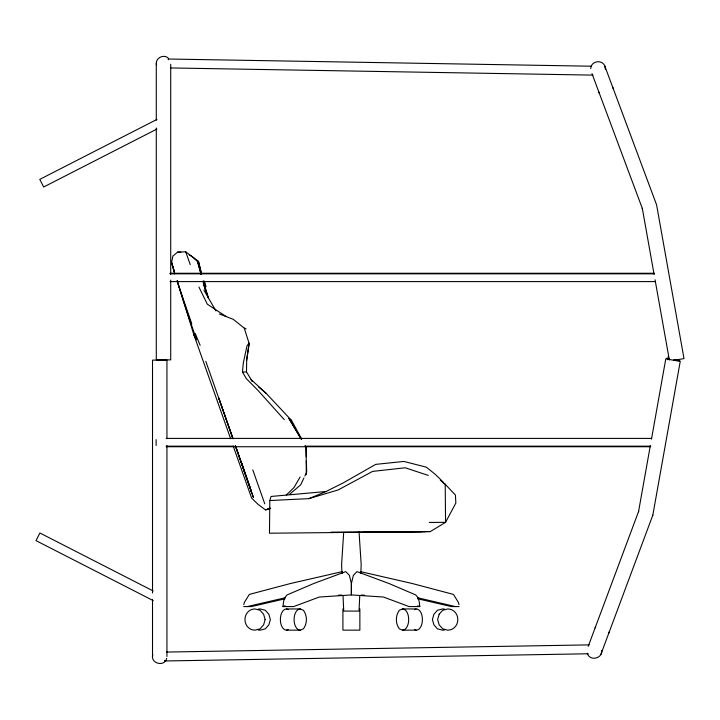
<?xml version="1.0" encoding="UTF-8"?>
<svg xmlns="http://www.w3.org/2000/svg" width="720" height="720" viewBox="0 0 720 720"><rect width="100%" height="100%" fill="white"/><g stroke="black" fill="none" stroke-linecap="round" stroke-linejoin="round"><path stroke-width="1.08" d="M443.286 482.22L435.357 474.408L426.33 467.163L403.875 461.439L375.732 464.373L343.242 482.886L326.025 491.517L271.053 496.458L269.811 500.544L269.478 533.214L430.29 531.594L445.563 522.315L455.85 503.064L455.418 495.063L445.212 484.236L440.343 480.231M252.009 380.997L246.492 371.898L246.663 361.575L249.003 343.062L244.251 328.131L233.307 319.347L219.366 313.965M342.243 573.471L342.315 571.617L290.421 583.533L249.363 594.396L244.323 602.469L243.774 604.602M359.748 595.629L359.028 611.082L343.737 611.082L343.026 595.629M360.774 573.552L361.188 564.723L359.028 531.621M343.665 532.728L341.586 564.723L341.991 573.552M601.722 650.475C602.586 658.782 589.554 661.446 587.322 653.301M284.301 419.679L258.183 390.627L246.276 378.567L242.478 372.042L243.324 362.916L246.924 346.095L249.003 343.062M164.7 660.375L164.61 660.978L588.312 653.778M282.969 606.573L283.617 601.281L284.904 597.573L287.046 594.927L313.704 583.533L345.78 571.617L349.407 575.325L351.432 583.794L351.387 594.927L319.275 597.042L293.688 606.573L282.969 606.573L285.066 605.781M156.285 120.258L156.285 63.522C156.042 57.357 164.412 53.892 168.597 58.419M166.698 658.341C164.637 667.386 150.021 663.471 152.757 654.606M168.246 59.616L168.372 59.022L590.958 66.204M246.537 360.036L249.228 343.71M667.737 359.73L668.295 356.436M588.213 646.389L638.667 511.254L638.532 511.731L650.304 445.725M651.483 439.128L665.793 358.839L680.229 361.431L652.824 515.16L600.921 654.273M590.742 68.616C590.751 61.263 601.749 59.022 604.692 65.727L656.595 204.867L684 358.587L673.866 360.396M652.689 515.619L652.824 515.133M595.152 627.912L595.575 626.67M608.922 632.844L609.345 631.593M303.912 478.035L300.663 484.857L289.665 494.226M304.839 476.082L306.702 472.185L306.369 461.178M300.15 477.009L293.985 487.539L286.344 495.045M201.618 274.365L198.459 261.315L185.706 251.793L177.588 252.126L172.845 256.113L171.603 262.548L174.636 273.906M156.987 119.394L39.771 179.379L43.668 187.002L156.915 129.06M286.614 630.153L300.321 630.153L303.435 628.83C307.395 623.412 307.395 615.699 303.435 610.29L300.321 608.958L286.614 608.958A10.377 6.102 -90 0 0 280.386 619.56A10.377 6.102 -90 0 0 286.614 630.153L288.171 629.487M402.444 608.958L399.33 610.29C395.379 615.699 395.379 623.412 399.33 628.83L402.444 630.153L416.16 630.153A10.377 6.102 -90 0 0 422.388 619.56A10.377 6.102 -90 0 0 416.16 608.958L402.444 608.958A10.377 6.102 -90 0 1 408.672 619.56A10.377 6.102 -90 0 1 402.444 630.153M414.603 609.624L416.16 608.958M269.811 500.544L308.925 498.636L326.025 491.517M233.244 446.139L251.604 498.06L258.291 504.558L265.572 509.922L270.594 508.131M266.823 509.652L269.892 508.464M270.117 508.365L265.572 509.922M308.925 498.636L338.184 489.933L372.591 471.402L405.207 467.784L428.319 475.416M247.311 606.573L285.057 597.798M284.967 598.797L251.406 606.573L243.675 606.573M338.337 595.197L341.685 595.062M242.478 372.042L246.492 371.898M166.635 652.059L589.212 644.886M429.318 522.468L445.563 522.315L445.212 484.236L443.187 482.85M331.164 532.143L430.29 531.594M425.025 531.648L363.573 531.828L421.659 531.675M169.992 273.267L654.111 273.267M170.001 273.825L654.579 273.825M170.001 281.592L655.371 281.592M166.23 438.408L651.609 438.408M166.23 446.175L233.694 446.175M305.514 446.175L650.808 446.175M166.221 446.733L650.349 446.733M419.796 606.573L409.086 606.573L383.49 597.042L351.378 594.927L351.342 583.794L353.367 575.325L356.994 571.617L389.061 583.533L415.728 594.927L417.87 597.573L419.157 601.281L419.796 606.573L417.699 605.781M459.099 606.573L451.368 606.573L417.798 598.797M170.406 67.941L592.983 75.114M177.588 252.126L180.873 252.171M361.08 595.062L364.437 595.197M666.441 358.317L669.618 358.884M673.857 359.64L679.887 360.711M417.708 597.798L455.454 606.573M244.251 328.131L246.078 328.86M414.603 629.487L416.16 630.153M286.614 608.958L288.171 609.624M153.144 590.94L39.906 532.998L36 540.621L153.216 600.606M189.18 254.97L192.078 256.554L197.595 261.657L201.159 274.284M225.99 316.431L207.315 304.164L198.918 287.028M301.005 438.813L288.972 418.536L291.546 420.426L301.671 439.029M258.489 386.892L266.112 393.3L291.546 420.426M266.112 393.3L251.1 379.566L252.081 381.123M288.972 418.536L301.41 439.308M305.019 445.572L306.162 447.507L306.27 474.552M203.931 290.142L215.964 310.941M177.219 280.719L193.905 334.881L196.524 339.786L183.402 301.293L177.174 280.845M195.147 333.36L200.151 345.312M205.92 291.078L203.535 282.69M591.993 73.629L642.438 208.746L642.303 208.269L654.075 274.275M168.372 59.022L168.471 59.625M206.307 292.095L207.36 295.101M207.72 296.1L208.449 298.179M185.706 251.793L190.233 264.618M252.792 469.89L264.771 503.838M177.156 281.295L191.799 323.874M193.905 334.881L230.625 438.723M604.692 65.727L605.493 69.525M233.1 438.858L205.803 361.332M235.629 446.184L251.55 492.21L235.332 445.644L253.413 497.475L241.056 461.277L250.362 488.835M204.399 282.069L204.804 283.284L204.615 282.726M205.101 284.148L205.776 286.137M203.985 280.872L205.938 286.596M612.693 87.156L613.116 88.407M598.923 92.088L599.346 93.33M203.148 280.98L208.494 297.972M174.573 272.169L171.603 262.548L174.555 272.232M203.508 282.852L205.911 291.123M197.595 261.657L200.997 274.347M203.265 282.798L204.399 287.028M203.463 281.979L205.299 289.593M198.459 261.315L201.51 274.068M203.292 281.511L205.074 288.954M655.056 279.774L669.366 360.063M458.991 604.602L458.451 602.469L453.411 594.396L412.344 583.533L360.45 571.617L360.522 573.471M156.285 63.522L156.528 65.394M305.937 446.868L306.234 456.777M359.865 608.958L359.865 630.153L342.909 630.153L342.909 608.958M170.712 64.296L170.712 274.482M170.712 280.098L170.712 359.874L156.285 359.874L156.285 128.034M166.941 438.777L166.941 360.126L152.514 360.126L152.514 593.037M166.941 445.518L166.941 656.478M156.123 439.632L156.123 445.518M152.514 599.742L152.514 656.478M258.21 609.147A10.377 9.873 -90 0 1 260.289 608.958L265.329 610.29L268.857 614.259L270.369 619.56L268.857 624.852L265.329 628.83L260.289 630.153A10.377 9.873 -90 0 1 258.21 629.964M300.321 608.958A10.377 6.102 -90 0 0 294.093 619.56A10.377 6.102 -90 0 0 300.321 630.153M444.555 629.964A10.377 9.873 -90 0 1 442.476 630.153L437.436 628.83L433.908 624.852L432.405 619.56L433.908 614.259L437.436 610.29L442.476 608.958A10.377 9.873 -90 0 1 444.555 609.147M265.131 619.56L263.619 624.852L260.091 628.83L255.051 630.153A10.377 9.873 -90 0 1 244.98 619.56A10.377 9.873 -90 0 1 255.051 608.958L260.091 610.29L263.619 614.259L265.131 619.56M439.155 614.259L437.643 619.56L439.155 624.852L442.674 628.83L447.714 630.153A10.377 9.873 -90 0 0 457.794 619.56A10.377 9.873 -90 0 0 447.714 608.958L442.674 610.29L439.155 614.259M232.758 438.228L218.745 398.025L232.758 438.237"/></g></svg>
